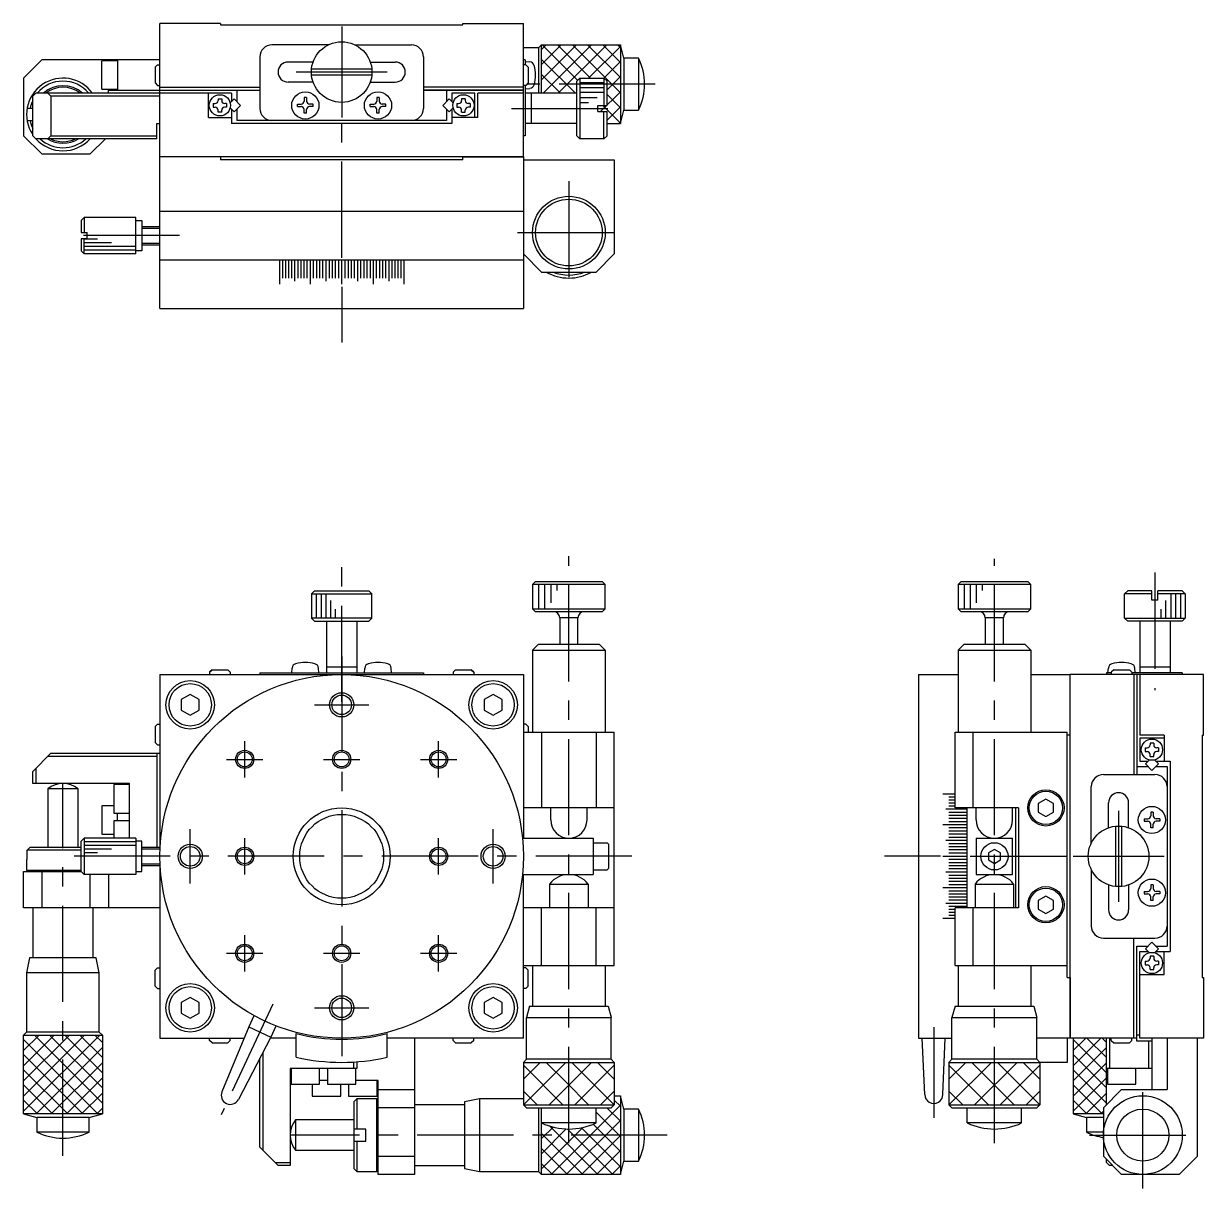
# Model space of a CAD drawing. Extents: x -1 to 293, y -8 to 303.
# Drawn here: x 98.2 to 292.9, y 111.2 to 303.4 of the extents above; entities that cross this region are included whole.
import ezdxf

# ---------------------------------------------------------------- set-up
doc = ezdxf.new("R2010")
doc.units = 0
doc.header["$LTSCALE"] = 0.5
doc.linetypes.add('CENTER', pattern=[50.8, 31.75, -6.35, 6.35, -6.35])
for name, color, linetype in [('MSM_CENTER', 1, 'CENTER'), ('MSM_CONTINUOUS', 7, 'CONTINUOUS'), ('MSM_NARROW', 5, 'CONTINUOUS')]:
    doc.layers.add(name, color=color, linetype=linetype)

msp = doc.modelspace()

# ---------------------------------------------------------------- linework, layer by layer
at = {"layer": 'MSM_CENTER'}
for p, q in [((150.69, 302.92), (150.69, 287.92)), ((158.19, 295.42), (143.19, 295.42)), ((202.44, 293.42), (181.39, 293.42)), ((178.73, 289.42), (196.27, 289.42)), ((150.69, 264.76), (150.69, 287.65)), ((188.19, 277.42), (188.19, 260.42)), ((179.69, 268.92), (196.69, 268.92)), ((123.94, 268.42), (106.29, 268.42)), ((150.69, 260), (150.69, 250.77)), ((150.69, 191.48), (150.69, 214.33)), ((188.19, 118.67), (188.19, 215.55)), ((258.43, 118.67), (258.43, 215.11)), ((284.93, 212.81), (284.93, 193.39)), ((150.69, 198.99), (150.69, 132.99)), ((146.19, 190.99), (155.19, 190.99)), ((134.69, 178.99), (134.69, 184.99)), ((166.69, 178.99), (166.69, 184.99)), ((131.69, 181.99), (137.69, 181.99)), ((147.69, 181.99), (153.69, 181.99)), ((163.69, 181.99), (169.69, 181.99)), ((104.69, 116.56), (104.69, 177.99)), ((278.93, 173.49), (278.93, 158.49)), ((125.69, 161.49), (125.69, 170.49)), ((175.69, 161.49), (175.69, 170.49)), ((134.69, 162.99), (134.69, 168.99)), ((166.69, 162.99), (166.69, 168.99)), ((198.6, 165.99), (106.29, 165.99)), ((249.51, 165.99), (240.28, 165.99)), ((254.43, 165.99), (277.16, 165.99)), ((271.43, 165.99), (286.43, 165.99)), ((134.69, 146.99), (134.69, 152.99)), ((166.69, 146.99), (166.69, 152.99)), ((131.69, 149.99), (137.69, 149.99)), ((147.69, 149.99), (153.69, 149.99)), ((163.69, 149.99), (169.69, 149.99)), ((139.32, 141.62), (130.79, 123.31)), ((146.19, 140.99), (155.19, 140.99)), ((248.43, 137.78), (248.43, 122.82)), ((282.93, 111.19), (282.93, 128.79)), ((204.44, 119.99), (142.19, 119.99)), ((274.13, 119.99), (291.73, 119.99))]:
    msp.add_line(p, q, dxfattribs=at)
at = {"layer": 'MSM_CONTINUOUS'}
for p, q in [((120.69, 256.42), (120.69, 303.42)), ((130.69, 303.42), (120.69, 303.42)), ((130.69, 303.42), (130.69, 303.22)), ((130.69, 303.22), (170.69, 303.22)), ((170.69, 303.42), (180.69, 303.42)), ((170.69, 303.22), (170.69, 303.42)), ((180.69, 281.42), (180.69, 303.42)), ((148.51, 299.92), (139.19, 299.92)), ((152.87, 299.92), (162.19, 299.92)), ((183.69, 299.92), (183.19, 299.42)), ((183.69, 291.92), (183.69, 299.92)), ((183.69, 299.92), (196.69, 299.92)), ((197.28, 297.72), (196.69, 299.92)), ((196.69, 299.92), (196.69, 286.92)), ((183.19, 299.42), (180.69, 299.42)), ((183.19, 299.42), (183.19, 291.92)), ((98.19, 294.42), (101.19, 297.42)), ((120.69, 297.42), (101.19, 297.42)), ((113.69, 297.27), (111.09, 297.27)), ((111.09, 292.57), (111.09, 297.27)), ((113.69, 297.42), (113.69, 292.42)), ((120.29, 296.62), (119.89, 296.22)), ((119.89, 296.22), (119.89, 293.62)), ((120.29, 296.62), (120.69, 296.62)), ((137.19, 297.92), (137.19, 289.42)), ((145.97, 297.07), (141.84, 297.07)), ((155.41, 297.07), (159.54, 297.07)), ((164.19, 297.92), (164.19, 289.42)), ((180.99, 297.42), (180.69, 297.42)), ((181.09, 296.62), (180.69, 296.62)), ((180.99, 297.42), (180.99, 296.62)), ((180.99, 297.17), (181.77, 297.1)), ((181.09, 296.62), (181.49, 296.22)), ((181.49, 296.22), (181.49, 293.62)), ((197.28, 297.72), (197.28, 289.12)), ((199.69, 297.72), (197.28, 297.72)), ((199.69, 297.72), (199.69, 289.12)), ((98.19, 294.42), (98.19, 284.92)), ((155.66, 295.92), (145.71, 295.92)), ((155.66, 294.92), (145.71, 294.92)), ((189.49, 293.92), (189.99, 294.42)), ((189.99, 294.42), (193.99, 294.42)), ((189.99, 294.42), (189.99, 284.42)), ((194.49, 293.92), (193.99, 294.42)), ((193.99, 294.42), (193.99, 289.92)), ((111.09, 292.57), (113.69, 292.57)), ((112.19, 291.92), (112.19, 292.42)), ((112.19, 292.42), (137.19, 292.42)), ((119.89, 293.62), (120.29, 293.22)), ((120.29, 293.22), (120.69, 293.22)), ((120.69, 292.92), (137.19, 292.92)), ((133.39, 292.42), (133.39, 290.53)), ((145.97, 293.77), (141.84, 293.77)), ((155.41, 293.77), (159.54, 293.77)), ((180.69, 292.92), (164.19, 292.92)), ((180.69, 292.92), (164.19, 292.92)), ((180.69, 292.42), (164.19, 292.42)), ((164.19, 292.42), (180.69, 292.42)), ((167.99, 292.42), (167.99, 290.53)), ((181.09, 293.22), (180.69, 293.22)), ((180.99, 293.22), (180.99, 284.92)), ((180.99, 292.67), (181.77, 292.73)), ((181.49, 293.62), (181.09, 293.22)), ((189.49, 284.92), (189.49, 293.92)), ((194.49, 289.92), (194.49, 293.92)), ((99.69, 291.42), (100.19, 291.92)), ((99.69, 284.92), (99.69, 291.42)), ((128.69, 291.92), (100.19, 291.92)), ((102.69, 291.42), (102.19, 291.92)), ((102.69, 291.42), (102.69, 284.92)), ((120.69, 291.42), (102.69, 291.42)), ((128.69, 287.92), (128.69, 291.92)), ((132.49, 291.92), (128.69, 291.92)), ((129.49, 290.22), (129.79, 290.22)), ((129.49, 290.22), (129.49, 289.62)), ((130.29, 291.02), (130.89, 291.02)), ((130.29, 291.02), (130.29, 290.72)), ((130.89, 291.02), (130.89, 290.72)), ((131.69, 290.22), (131.39, 290.22)), ((131.69, 290.22), (131.69, 289.62)), ((132.29, 290.33), (132.94, 290.98)), ((132.49, 291.92), (132.49, 290.53)), ((134, 289.92), (132.94, 290.98)), ((144.49, 291.22), (144.49, 290.62)), ((144.89, 291.22), (144.49, 291.22)), ((144.89, 291.22), (144.89, 290.62)), ((156.49, 291.22), (156.49, 290.62)), ((156.89, 291.22), (156.49, 291.22)), ((156.89, 291.22), (156.89, 290.62)), ((167.38, 289.92), (168.44, 290.98)), ((169.09, 290.33), (168.44, 290.98)), ((172.69, 291.92), (168.89, 291.92)), ((168.89, 291.92), (168.89, 290.53)), ((169.69, 290.22), (169.69, 289.62)), ((169.69, 290.22), (169.99, 290.22)), ((170.49, 291.02), (170.49, 290.72)), ((171.09, 291.02), (170.49, 291.02)), ((171.09, 291.02), (171.09, 290.72)), ((171.89, 290.22), (171.59, 290.22)), ((171.89, 290.22), (171.89, 289.62)), ((172.69, 287.92), (172.69, 291.92)), ((180.69, 291.92), (173.19, 291.92)), ((173.19, 287.92), (173.19, 291.92)), ((189.49, 291.92), (180.99, 291.92)), ((181.99, 291.92), (181.99, 286.92)), ((99.69, 289.42), (98.77, 289.42)), ((129.49, 289.62), (129.79, 289.62)), ((130.29, 288.82), (130.29, 289.12)), ((130.89, 288.82), (130.29, 288.82)), ((130.89, 288.82), (130.89, 289.12)), ((131.69, 289.62), (131.39, 289.62)), ((132.94, 288.86), (132.29, 289.5)), ((132.49, 289.31), (132.49, 286.92)), ((132.94, 288.86), (134, 289.92)), ((133.39, 289.31), (133.39, 287.42)), ((143.39, 290.12), (143.99, 290.12)), ((143.39, 289.72), (143.39, 290.12)), ((143.39, 289.72), (143.99, 289.72)), ((144.49, 288.62), (144.49, 289.22)), ((144.89, 288.62), (144.49, 288.62)), ((144.89, 288.62), (144.89, 289.22)), ((145.99, 290.12), (145.39, 290.12)), ((145.99, 289.72), (145.39, 289.72)), ((145.99, 289.72), (145.99, 290.12)), ((155.39, 290.12), (155.99, 290.12)), ((155.39, 289.72), (155.39, 290.12)), ((155.39, 289.72), (155.99, 289.72)), ((156.49, 288.62), (156.49, 289.22)), ((156.89, 288.62), (156.49, 288.62)), ((156.89, 288.62), (156.89, 289.22)), ((157.99, 290.12), (157.39, 290.12)), ((157.99, 289.72), (157.39, 289.72)), ((157.99, 289.72), (157.99, 290.12)), ((168.44, 288.86), (167.38, 289.92)), ((167.99, 289.31), (167.99, 287.42)), ((168.44, 288.86), (169.09, 289.5)), ((168.89, 289.31), (168.89, 286.92)), ((169.69, 289.62), (169.99, 289.62)), ((170.49, 288.82), (170.49, 289.12)), ((170.49, 288.82), (171.09, 288.82)), ((171.09, 288.82), (171.09, 289.12)), ((171.89, 289.62), (171.59, 289.62)), ((192.99, 289.92), (194.49, 289.92)), ((192.99, 288.92), (192.99, 289.92)), ((192.99, 288.92), (194.49, 288.92)), ((193.99, 284.42), (193.99, 288.92)), ((194.49, 284.92), (194.49, 288.92)), ((196.69, 286.92), (197.28, 289.12)), ((197.28, 289.12), (199.69, 289.12)), ((98.77, 287.42), (99.69, 287.42)), ((120.19, 284.42), (120.19, 286.92)), ((120.19, 286.92), (120.69, 286.92)), ((128.69, 287.92), (132.49, 287.92)), ((168.89, 286.92), (132.49, 286.92)), ((167.99, 287.42), (133.39, 287.42)), ((173.19, 287.92), (168.89, 287.92)), ((189.49, 286.92), (180.99, 286.92)), ((194.49, 286.92), (196.69, 286.92)), ((98.19, 284.92), (101.19, 281.92)), ((100.19, 284.42), (99.69, 284.92)), ((120.19, 284.42), (100.19, 284.42)), ((102.19, 284.42), (102.69, 284.92)), ((102.69, 284.92), (120.19, 284.92)), ((109.19, 281.92), (111.69, 284.42)), ((180.99, 284.92), (180.69, 284.92)), ((189.99, 284.42), (189.49, 284.92)), ((193.99, 284.42), (189.99, 284.42)), ((194.49, 284.92), (193.99, 284.42)), ((101.19, 281.92), (109.19, 281.92)), ((180.69, 281.42), (120.69, 281.42)), ((130.69, 281.42), (120.69, 281.42)), ((130.69, 281.42), (130.69, 280.92)), ((170.69, 280.92), (130.69, 280.92)), ((170.69, 281.42), (180.69, 281.42)), ((170.69, 280.92), (170.69, 281.42)), ((180.69, 281.42), (180.69, 256.42)), ((180.69, 280.92), (195.69, 280.92)), ((195.69, 280.92), (195.69, 265.42)), ((107.69, 270.92), (108.19, 271.42)), ((107.69, 270.92), (107.69, 268.92)), ((108.19, 271.42), (108.19, 268.92)), ((116.69, 271.42), (108.19, 271.42)), ((116.69, 265.42), (116.69, 271.42)), ((116.69, 270.92), (117.69, 270.92)), ((117.69, 270.92), (117.69, 265.92)), ((180.69, 272.42), (120.69, 272.42)), ((107.69, 268.92), (108.69, 268.92)), ((108.69, 267.92), (108.69, 268.92)), ((117.69, 269.92), (120.69, 269.92)), ((108.69, 267.92), (107.69, 267.92)), ((107.69, 267.92), (107.69, 265.92)), ((108.19, 265.42), (108.19, 267.92)), ((117.69, 266.92), (120.69, 266.92)), ((107.69, 265.92), (108.19, 265.42)), ((116.69, 265.42), (108.19, 265.42)), ((117.69, 265.92), (116.69, 265.92)), ((183.69, 262.42), (180.69, 265.42)), ((192.69, 262.42), (195.69, 265.42)), ((120.69, 264.42), (180.69, 264.42)), ((140.43, 264.42), (140.43, 260.42)), ((140.92, 264.42), (140.92, 261.42)), ((141.42, 264.42), (141.42, 261.42)), ((141.92, 264.42), (141.92, 261.42)), ((142.42, 264.42), (142.42, 261.42)), ((142.92, 264.42), (142.92, 260.92)), ((143.43, 264.42), (143.43, 261.42)), ((143.94, 264.42), (143.94, 261.42)), ((144.45, 264.42), (144.45, 261.42)), ((144.96, 264.42), (144.96, 261.42)), ((145.48, 264.42), (145.48, 260.42)), ((146, 264.42), (146, 261.42)), ((146.51, 264.42), (146.51, 261.42)), ((147.03, 264.42), (147.03, 261.42)), ((147.55, 264.42), (147.55, 261.42)), ((148.07, 264.42), (148.07, 260.92)), ((148.6, 264.42), (148.6, 261.42)), ((149.12, 264.42), (149.12, 261.42)), ((149.64, 264.42), (149.64, 261.42)), ((150.17, 264.42), (150.17, 261.42)), ((150.69, 260.42), (150.69, 264.42)), ((151.21, 264.42), (151.21, 261.42)), ((151.74, 264.42), (151.74, 261.42)), ((152.26, 264.42), (152.26, 261.42)), ((152.78, 264.42), (152.78, 261.42)), ((153.3, 264.42), (153.3, 260.92)), ((153.82, 264.42), (153.82, 261.42)), ((154.35, 264.42), (154.35, 261.42)), ((154.86, 264.42), (154.86, 261.42)), ((155.38, 264.42), (155.38, 261.42)), ((155.9, 264.42), (155.9, 260.42)), ((156.41, 264.42), (156.41, 261.42)), ((156.93, 264.42), (156.93, 261.42)), ((157.44, 264.42), (157.44, 261.42)), ((157.95, 264.42), (157.95, 261.42)), ((158.45, 264.42), (158.45, 260.92)), ((158.96, 264.42), (158.96, 261.42)), ((159.46, 264.42), (159.46, 261.42)), ((159.96, 264.42), (159.96, 261.42)), ((160.46, 264.42), (160.46, 261.42)), ((160.95, 264.42), (160.95, 260.42)), ((183.69, 262.42), (192.69, 262.42)), ((120.69, 256.42), (180.69, 256.42)), ((182.69, 211.34), (182.19, 210.84)), ((194.19, 210.84), (182.19, 210.84)), ((182.19, 210.84), (182.19, 206.84)), ((182.69, 211.34), (193.69, 211.34)), ((194.19, 210.84), (193.69, 211.34)), ((194.19, 206.84), (194.19, 210.84)), ((252.93, 211.34), (252.43, 210.84)), ((264.43, 210.84), (252.43, 210.84)), ((252.43, 210.84), (252.43, 206.84)), ((252.93, 211.34), (263.93, 211.34)), ((264.43, 210.84), (263.93, 211.34)), ((264.43, 206.84), (264.43, 210.84)), ((146.19, 209.79), (145.69, 209.29)), ((145.69, 209.29), (155.69, 209.29)), ((145.69, 209.29), (145.69, 205.29)), ((146.19, 209.79), (155.19, 209.79)), ((155.19, 209.79), (155.69, 209.29)), ((155.69, 205.29), (155.69, 209.29)), ((280.43, 209.79), (279.93, 209.29)), ((284.43, 209.29), (279.93, 209.29)), ((279.93, 205.29), (279.93, 209.29)), ((284.43, 209.79), (280.43, 209.79)), ((284.43, 208.29), (284.43, 209.79)), ((289.43, 209.79), (285.43, 209.79)), ((285.43, 208.29), (285.43, 209.79)), ((289.93, 209.29), (285.43, 209.29)), ((289.43, 209.79), (289.93, 209.29)), ((289.93, 209.29), (289.93, 205.29)), ((182.19, 206.84), (194.19, 206.84)), ((182.19, 206.84), (182.69, 206.34)), ((193.69, 206.34), (194.19, 206.84)), ((252.43, 206.84), (264.43, 206.84)), ((252.43, 206.84), (252.93, 206.34)), ((263.93, 206.34), (264.43, 206.84)), ((285.43, 208.29), (284.43, 208.29)), ((155.69, 205.29), (145.69, 205.29)), ((145.69, 205.29), (146.19, 204.79)), ((146.19, 204.79), (155.19, 204.79)), ((148.19, 204.79), (148.19, 196.29)), ((153.19, 204.79), (153.19, 196.29)), ((155.19, 204.79), (155.69, 205.29)), ((193.69, 206.34), (182.69, 206.34)), ((189.69, 205.34), (186.69, 205.34)), ((186.69, 205.34), (186.69, 200.99)), ((189.69, 200.99), (189.69, 205.34)), ((263.93, 206.34), (252.93, 206.34)), ((259.93, 205.34), (256.93, 205.34)), ((256.93, 205.34), (256.93, 200.99)), ((259.93, 200.99), (259.93, 205.34)), ((279.93, 205.29), (289.93, 205.29)), ((280.43, 204.79), (279.93, 205.29)), ((289.43, 204.79), (280.43, 204.79)), ((282.43, 204.79), (282.43, 196.29)), ((287.43, 204.79), (287.43, 196.29)), ((289.93, 205.29), (289.43, 204.79)), ((182.19, 199.99), (183.19, 200.99)), ((183.19, 200.99), (193.19, 200.99)), ((193.19, 200.99), (194.19, 199.99)), ((252.43, 199.99), (253.43, 200.99)), ((253.43, 200.99), (263.43, 200.99)), ((263.43, 200.99), (264.43, 199.99)), ((182.19, 199.99), (194.19, 199.99)), ((182.19, 199.99), (182.19, 186.49)), ((194.19, 199.99), (194.19, 186.49)), ((252.43, 199.99), (264.43, 199.99)), ((252.43, 199.99), (252.43, 186.49)), ((264.43, 199.99), (264.43, 186.49)), ((128.89, 196.39), (129.29, 196.79)), ((129.29, 196.79), (128.89, 196.39)), ((129.29, 196.79), (131.89, 196.79)), ((131.89, 196.79), (132.29, 196.39)), ((132.29, 196.39), (131.89, 196.79)), ((142.44, 196.29), (142.51, 197.07)), ((146.94, 196.29), (146.87, 197.07)), ((148.19, 197.29), (153.19, 197.29)), ((154.44, 196.29), (154.51, 197.07)), ((158.94, 196.29), (158.87, 197.07)), ((169.09, 196.39), (169.49, 196.79)), ((169.49, 196.79), (169.09, 196.39)), ((169.49, 196.79), (172.09, 196.79)), ((172.09, 196.79), (172.49, 196.39)), ((172.49, 196.39), (172.09, 196.79)), ((277.18, 196.29), (277.25, 197.07)), ((278.13, 196.79), (277.73, 196.39)), ((278.13, 196.79), (280.73, 196.79)), ((280.73, 196.79), (281.13, 196.39)), ((281.68, 196.29), (281.61, 197.07)), ((282.43, 197.29), (287.43, 197.29)), ((120.69, 195.99), (120.69, 167.49)), ((120.69, 195.99), (180.69, 195.99)), ((128.89, 196.39), (128.89, 195.99)), ((128.89, 196.39), (128.89, 195.99)), ((132.29, 196.39), (132.29, 195.99)), ((132.29, 196.39), (132.29, 195.99)), ((137.19, 196.29), (164.19, 196.29)), ((137.19, 196.29), (137.19, 195.99)), ((164.19, 196.29), (164.19, 195.99)), ((169.09, 196.39), (169.09, 195.99)), ((169.09, 196.39), (169.09, 195.99)), ((172.49, 196.39), (172.49, 195.99)), ((172.49, 196.39), (172.49, 195.99)), ((180.69, 195.99), (180.69, 168.99)), ((245.93, 195.99), (252.43, 195.99)), ((245.93, 195.99), (245.93, 135.99)), ((264.43, 195.99), (270.93, 195.99)), ((270.93, 135.99), (270.93, 195.99)), ((270.93, 185.99), (270.93, 195.99)), ((292.93, 195.99), (270.93, 195.99)), ((277.73, 196.29), (276.93, 196.29)), ((276.93, 196.29), (276.93, 195.99)), ((277.73, 196.39), (277.73, 195.99)), ((281.13, 196.39), (281.13, 195.99)), ((289.43, 196.29), (281.13, 196.29)), ((281.43, 195.99), (281.43, 179.49)), ((281.93, 195.99), (281.93, 179.49)), ((282.43, 195.99), (282.43, 185.99)), ((289.43, 196.29), (289.43, 195.99)), ((292.93, 185.99), (292.93, 195.99)), ((125.69, 192.72), (124.19, 191.86)), ((124.19, 191.86), (124.19, 190.12)), ((127.19, 191.86), (125.69, 192.72)), ((127.19, 190.12), (127.19, 191.86)), ((175.69, 192.72), (174.19, 191.86)), ((174.19, 191.86), (174.19, 190.12)), ((177.19, 191.86), (175.69, 192.72)), ((177.19, 190.12), (177.19, 191.86)), ((124.19, 190.12), (125.69, 189.26)), ((125.69, 189.26), (127.19, 190.12)), ((174.19, 190.12), (175.69, 189.26)), ((175.69, 189.26), (177.19, 190.12)), ((119.89, 187.39), (120.29, 187.79)), ((119.89, 187.39), (119.89, 184.79)), ((120.29, 187.79), (120.69, 187.79)), ((181.09, 187.79), (180.69, 187.79)), ((181.49, 187.39), (181.09, 187.79)), ((181.49, 187.39), (181.49, 186.49)), ((180.69, 186.49), (195.69, 186.49)), ((183.69, 186.49), (183.69, 173.99)), ((192.69, 186.49), (192.69, 173.99)), ((195.69, 147.99), (195.69, 186.49)), ((251.93, 173.99), (251.93, 186.49)), ((251.93, 186.49), (270.43, 186.49)), ((254.93, 173.99), (254.93, 186.49)), ((270.43, 145.99), (270.43, 186.49)), ((270.93, 185.99), (270.43, 185.99)), ((286.43, 185.99), (282.43, 185.99)), ((282.43, 185.49), (282.43, 181.69)), ((286.43, 185.49), (282.43, 185.49)), ((286.43, 185.99), (286.43, 181.69)), ((292.73, 185.99), (292.93, 185.99)), ((292.73, 185.99), (292.73, 145.99)), ((120.29, 184.39), (119.89, 184.79)), ((120.29, 184.39), (120.69, 184.39)), ((283.33, 183.89), (283.33, 183.29)), ((283.33, 183.89), (283.63, 183.89)), ((283.33, 183.29), (283.63, 183.29)), ((284.73, 184.69), (284.13, 184.69)), ((284.13, 184.69), (284.13, 184.39)), ((284.73, 184.69), (284.73, 184.39)), ((285.53, 183.89), (285.23, 183.89)), ((285.53, 183.29), (285.23, 183.29)), ((285.53, 183.89), (285.53, 183.29)), ((99.69, 179.99), (102.69, 182.99)), ((120.19, 182.49), (102.19, 182.49)), ((102.69, 182.99), (120.69, 182.99)), ((120.19, 182.99), (120.19, 167.49)), ((282.43, 181.69), (283.82, 181.69)), ((284.02, 181.89), (283.37, 181.24)), ((284.43, 180.18), (283.37, 181.24)), ((284.13, 182.49), (284.13, 182.79)), ((284.13, 182.49), (284.73, 182.49)), ((285.49, 181.24), (284.43, 180.18)), ((284.73, 182.49), (284.73, 182.79)), ((285.49, 181.24), (284.84, 181.89)), ((285.04, 181.69), (287.43, 181.69)), ((287.43, 181.69), (287.43, 150.29)), ((99.69, 177.99), (99.69, 179.99)), ((100.19, 180.49), (100.19, 177.99)), ((276.43, 179.49), (284.93, 179.49)), ((281.93, 180.79), (283.82, 180.79)), ((285.04, 180.79), (286.93, 180.79)), ((286.93, 180.79), (286.93, 151.19)), ((115.69, 177.99), (99.69, 177.99)), ((115.69, 177.84), (113.09, 177.84)), ((113.09, 177.84), (113.09, 173.14)), ((115.69, 168.99), (115.69, 177.99)), ((274.43, 168.17), (274.43, 177.49)), ((102.19, 177.11), (102.19, 167.49)), ((107.19, 177.11), (102.19, 177.11)), ((107.19, 167.49), (107.19, 177.11)), ((251.93, 176.25), (249.93, 176.25)), ((251.93, 175.76), (250.93, 175.76)), ((266.93, 175.43), (265.68, 174.71)), ((268.18, 174.71), (266.93, 175.43)), ((113.09, 174.34), (111.09, 174.34)), ((111.09, 174.34), (111.09, 169.64)), ((195.69, 173.99), (180.69, 173.99)), ((185.19, 171.99), (185.19, 173.99)), ((191.19, 171.99), (191.19, 173.99)), ((253.93, 173.75), (250.43, 173.75)), ((251.93, 175.26), (250.93, 175.26)), ((251.93, 174.76), (250.93, 174.76)), ((251.93, 174.26), (250.93, 174.26)), ((262.43, 173.99), (251.93, 173.99)), ((253.93, 157.49), (253.93, 173.99)), ((255.43, 171.99), (255.43, 173.99)), ((261.43, 171.99), (261.43, 173.99)), ((261.93, 173.99), (261.93, 157.49)), ((262.43, 173.99), (262.43, 157.49)), ((265.68, 174.71), (265.68, 173.27)), ((268.18, 173.27), (268.18, 174.71)), ((277.28, 170.71), (277.28, 174.84)), ((280.58, 170.71), (280.58, 174.84)), ((113.09, 173.14), (115.69, 173.14)), ((115.69, 171.84), (113.09, 171.84)), ((113.09, 171.84), (113.09, 168.99)), ((113.69, 171.84), (113.69, 173.14)), ((253.93, 173.25), (250.93, 173.25)), ((253.93, 172.74), (250.93, 172.74)), ((253.93, 172.23), (250.93, 172.23)), ((253.93, 171.71), (250.93, 171.71)), ((265.68, 173.27), (266.93, 172.55)), ((266.93, 172.55), (268.18, 173.27)), ((283.13, 172.19), (283.73, 172.19)), ((283.13, 172.19), (283.13, 171.79)), ((283.13, 171.79), (283.73, 171.79)), ((284.23, 173.29), (284.23, 172.69)), ((284.63, 173.29), (284.23, 173.29)), ((284.63, 173.29), (284.63, 172.69)), ((285.73, 172.19), (285.13, 172.19)), ((285.73, 171.79), (285.13, 171.79)), ((285.73, 172.19), (285.73, 171.79)), ((111.09, 169.64), (113.09, 169.64)), ((253.93, 171.2), (249.93, 171.2)), ((253.93, 170.68), (250.93, 170.68)), ((253.93, 170.16), (250.93, 170.16)), ((253.93, 169.65), (250.93, 169.65)), ((278.43, 170.96), (278.43, 161.01)), ((279.43, 170.96), (279.43, 161.01)), ((284.23, 170.69), (284.23, 171.29)), ((284.63, 170.69), (284.23, 170.69)), ((284.63, 170.69), (284.63, 171.29)), ((98.77, 166.99), (99.28, 167.49)), ((99.28, 167.49), (107.69, 167.49)), ((107.69, 168.49), (108.19, 168.99)), ((107.69, 163.49), (107.69, 168.49)), ((108.19, 168.99), (108.19, 162.99)), ((116.69, 168.99), (108.19, 168.99)), ((116.69, 168.99), (116.69, 162.99)), ((117.69, 168.49), (116.69, 168.49)), ((117.69, 163.49), (117.69, 168.49)), ((117.69, 167.49), (120.73, 167.49)), ((180.54, 168.99), (192.19, 168.99)), ((192.19, 168.99), (192.19, 162.99)), ((192.19, 168.24), (194.49, 168.24)), ((194.79, 167.94), (194.49, 168.24)), ((194.79, 164.04), (194.79, 167.94)), ((253.93, 168.6), (250.43, 168.6)), ((253.93, 169.12), (250.93, 169.12)), ((253.93, 168.08), (250.93, 168.08)), ((253.93, 167.56), (250.93, 167.56)), ((255.43, 168.99), (261.43, 168.99)), ((255.43, 168.99), (255.43, 162.99)), ((261.43, 162.99), (261.43, 168.99)), ((98.77, 165.49), (98.77, 166.99)), ((107.69, 166.99), (98.77, 166.99)), ((249.93, 165.99), (253.93, 165.99)), ((253.93, 167.04), (250.93, 167.04)), ((253.93, 166.51), (250.93, 166.51)), ((258.43, 167.14), (257.43, 166.57)), ((257.43, 166.57), (257.43, 165.41)), ((259.43, 166.57), (258.43, 167.14)), ((259.43, 165.41), (259.43, 166.57)), ((98.69, 165.49), (98.77, 165.49)), ((98.69, 165.49), (98.69, 163.69)), ((98.69, 163.69), (107.69, 163.69)), ((98.69, 163.69), (98.89, 163.49)), ((117.69, 164.49), (120.73, 164.49)), ((120.69, 164.49), (120.69, 135.99)), ((192.19, 163.74), (194.49, 163.74)), ((194.49, 163.74), (194.79, 164.04)), ((253.93, 165.47), (250.93, 165.47)), ((253.93, 164.94), (250.93, 164.94)), ((253.93, 164.42), (250.93, 164.42)), ((253.93, 163.9), (250.93, 163.9)), ((257.43, 165.41), (258.43, 164.83)), ((258.43, 164.83), (259.43, 165.41)), ((274.43, 163.81), (274.43, 154.49)), ((98.19, 157.49), (98.19, 163.49)), ((98.19, 163.49), (107.69, 163.49)), ((101.19, 163.49), (101.19, 157.49)), ((107.69, 163.49), (108.19, 162.99)), ((116.69, 162.99), (108.19, 162.99)), ((109.19, 157.49), (109.19, 162.99)), ((112.19, 162.99), (112.19, 157.49)), ((116.69, 163.49), (117.69, 163.49)), ((180.54, 162.99), (192.19, 162.99)), ((180.69, 135.99), (180.69, 162.99)), ((253.93, 163.37), (250.43, 163.37)), ((253.93, 162.85), (250.93, 162.85)), ((253.93, 162.33), (250.93, 162.33)), ((253.93, 161.81), (250.93, 161.81)), ((255.43, 162.99), (261.43, 162.99)), ((185.01, 161.42), (191.36, 161.42)), ((185.01, 161.42), (185.01, 157.49)), ((191.36, 161.42), (191.36, 157.49)), ((253.93, 160.78), (249.93, 160.78)), ((253.93, 161.3), (250.93, 161.3)), ((253.93, 160.26), (250.93, 160.26)), ((253.93, 159.75), (250.93, 159.75)), ((255.25, 161.42), (261.6, 161.42)), ((255.25, 161.42), (255.25, 157.49)), ((261.6, 161.42), (261.6, 157.49)), ((277.28, 161.27), (277.28, 157.14)), ((280.58, 161.27), (280.58, 157.14)), ((283.13, 160.19), (283.13, 159.79)), ((283.13, 160.19), (283.73, 160.19)), ((283.13, 159.79), (283.73, 159.79)), ((284.23, 161.29), (284.23, 160.69)), ((284.63, 161.29), (284.23, 161.29)), ((284.63, 161.29), (284.63, 160.69)), ((285.73, 160.19), (285.13, 160.19)), ((285.73, 159.79), (285.13, 159.79)), ((285.73, 160.19), (285.73, 159.79)), ((253.93, 158.22), (250.43, 158.22)), ((253.93, 159.24), (250.93, 159.24)), ((253.93, 158.73), (250.93, 158.73)), ((266.93, 159.43), (265.68, 158.71)), ((265.68, 158.71), (265.68, 157.27)), ((268.18, 158.71), (266.93, 159.43)), ((268.18, 157.27), (268.18, 158.71)), ((284.23, 158.69), (284.23, 159.29)), ((284.63, 158.69), (284.23, 158.69)), ((284.63, 158.69), (284.63, 159.29)), ((120.69, 157.49), (98.19, 157.49)), ((99.69, 157.49), (99.69, 149.24)), ((109.69, 149.24), (109.69, 157.49)), ((195.69, 157.49), (180.69, 157.49)), ((183.69, 147.99), (183.69, 157.49)), ((192.69, 147.99), (192.69, 157.49)), ((253.93, 157.72), (250.93, 157.72)), ((251.93, 157.22), (250.93, 157.22)), ((251.93, 156.72), (250.93, 156.72)), ((251.93, 156.22), (250.93, 156.22)), ((262.43, 157.49), (251.93, 157.49)), ((251.93, 147.99), (251.93, 157.49)), ((254.93, 147.99), (254.93, 157.49)), ((265.68, 157.27), (266.93, 156.55)), ((266.93, 156.55), (268.18, 157.27)), ((251.93, 155.73), (249.93, 155.73)), ((276.43, 152.49), (284.93, 152.49)), ((281.43, 135.99), (281.43, 152.49)), ((281.93, 151.19), (283.82, 151.19)), ((281.93, 135.49), (281.93, 151.19)), ((282.43, 135.99), (282.43, 150.29)), ((282.43, 150.29), (283.82, 150.29)), ((284.43, 151.8), (283.37, 150.74)), ((284.02, 150.09), (283.37, 150.74)), ((285.49, 150.74), (284.43, 151.8)), ((285.49, 150.74), (284.84, 150.09)), ((285.04, 151.19), (286.93, 151.19)), ((285.04, 150.29), (287.43, 150.29)), ((286.43, 146.49), (286.43, 150.29)), ((99.19, 149.24), (98.69, 146.74)), ((110.19, 149.24), (99.19, 149.24)), ((110.69, 146.74), (110.19, 149.24)), ((283.33, 148.69), (283.33, 148.09)), ((283.33, 148.69), (283.63, 148.69)), ((283.33, 148.09), (283.63, 148.09)), ((284.73, 149.49), (284.13, 149.49)), ((284.13, 149.49), (284.13, 149.19)), ((284.73, 149.49), (284.73, 149.19)), ((285.53, 148.69), (285.23, 148.69)), ((285.53, 148.09), (285.23, 148.09)), ((285.53, 148.69), (285.53, 148.09)), ((98.69, 146.74), (98.69, 136.99)), ((110.69, 146.74), (98.69, 146.74)), ((110.69, 136.99), (110.69, 146.74)), ((119.89, 147.19), (120.29, 147.59)), ((119.89, 144.59), (119.89, 147.19)), ((120.29, 147.59), (120.69, 147.59)), ((180.69, 147.99), (195.69, 147.99)), ((181.09, 147.59), (180.69, 147.59)), ((181.49, 147.19), (181.09, 147.59)), ((181.49, 144.59), (181.49, 147.19)), ((182.19, 147.99), (182.19, 141.24)), ((194.19, 147.99), (194.19, 141.24)), ((251.93, 147.99), (270.43, 147.99)), ((252.43, 147.99), (252.43, 141.24)), ((264.43, 147.99), (264.43, 141.24)), ((282.43, 146.49), (286.43, 146.49)), ((284.13, 147.29), (284.13, 147.59)), ((284.13, 147.29), (284.73, 147.29)), ((284.73, 147.29), (284.73, 147.59)), ((120.29, 144.19), (119.89, 144.59)), ((120.29, 144.19), (120.69, 144.19)), ((181.09, 144.19), (180.69, 144.19)), ((181.09, 144.19), (181.49, 144.59)), ((270.43, 145.99), (270.93, 145.99)), ((270.93, 145.99), (270.93, 135.99)), ((292.73, 145.99), (292.93, 145.99)), ((292.93, 145.99), (292.93, 135.99)), ((125.69, 142.72), (124.19, 141.86)), ((127.19, 141.86), (125.69, 142.72)), ((175.69, 142.72), (174.19, 141.86)), ((177.19, 141.86), (175.69, 142.72)), ((124.19, 141.86), (124.19, 140.12)), ((127.19, 140.12), (127.19, 141.86)), ((174.19, 141.86), (174.19, 140.12)), ((177.19, 140.12), (177.19, 141.86)), ((181.69, 141.24), (181.19, 139.37)), ((181.69, 141.24), (194.69, 141.24)), ((194.69, 141.24), (195.19, 139.37)), ((251.93, 141.24), (251.43, 139.37)), ((251.93, 141.24), (264.93, 141.24)), ((264.93, 141.24), (265.43, 139.37)), ((124.19, 140.12), (125.69, 139.26)), ((125.69, 139.26), (127.19, 140.12)), ((136.2, 139.65), (135.35, 137.83)), ((174.19, 140.12), (175.69, 139.26)), ((175.69, 139.26), (177.19, 140.12)), ((181.19, 132.49), (181.19, 139.37)), ((181.19, 139.37), (195.19, 139.37)), ((195.05, 139.87), (195.19, 139.37)), ((195.19, 132.49), (195.19, 139.37)), ((251.43, 139.37), (265.43, 139.37)), ((251.43, 132.49), (251.43, 139.37)), ((265.43, 132.49), (265.43, 139.37)), ((98.69, 136.99), (98.19, 136.49)), ((98.19, 123.49), (98.19, 136.49)), ((98.19, 136.49), (111.19, 136.49)), ((110.69, 136.99), (98.69, 136.99)), ((111.19, 136.49), (110.69, 136.99)), ((111.19, 136.49), (111.19, 123.49)), ((135.35, 137.83), (130.92, 127.14)), ((135.35, 137.83), (138.98, 136.14)), ((139.82, 137.95), (138.98, 136.14)), ((143.19, 132.83), (143.19, 136.74)), ((158.19, 132.83), (158.19, 136.74)), ((282.43, 136.49), (281.93, 136.49)), ((120.69, 135.99), (134.59, 135.99)), ((128.89, 135.59), (128.89, 135.99)), ((129.29, 135.19), (128.89, 135.59)), ((129.29, 135.19), (131.89, 135.19)), ((132.29, 135.59), (131.89, 135.19)), ((132.29, 135.59), (132.29, 135.99)), ((138.98, 136.14), (133.64, 125.87)), ((143.19, 135.99), (138.9, 135.99)), ((180.69, 135.99), (158.19, 135.99)), ((162.69, 135.99), (162.69, 113.49)), ((169.09, 135.59), (169.09, 135.99)), ((169.49, 135.19), (169.09, 135.59)), ((169.49, 135.19), (172.09, 135.19)), ((172.49, 135.59), (172.09, 135.19)), ((172.49, 135.59), (172.49, 135.99)), ((245.93, 135.99), (251.43, 135.99)), ((246.93, 126.71), (246.52, 135.99)), ((249.93, 126.71), (250.31, 135.99)), ((281.93, 135.99), (265.43, 135.99)), ((270.43, 135.99), (270.43, 131.99)), ((271.43, 135.99), (271.43, 123.49)), ((276.93, 124.99), (276.93, 135.99)), ((277.43, 135.99), (277.43, 130.99)), ((277.73, 135.59), (277.73, 135.99)), ((277.73, 135.59), (278.13, 135.19)), ((278.13, 135.19), (280.73, 135.19)), ((280.73, 135.19), (281.13, 135.59)), ((281.13, 135.59), (281.13, 135.99)), ((284.43, 135.49), (281.93, 135.49)), ((292.93, 135.99), (282.43, 135.99)), ((283.93, 130.99), (283.93, 135.49)), ((284.43, 135.99), (284.43, 127.49)), ((286.93, 135.99), (286.93, 127.49)), ((291.93, 116.49), (291.93, 135.99)), ((137.19, 117.99), (137.19, 132.7)), ((137.69, 133.66), (137.69, 117.49)), ((180.69, 131.99), (181.19, 132.49)), ((195.19, 132.49), (181.19, 132.49)), ((195.19, 132.49), (195.69, 131.99)), ((250.93, 131.99), (251.43, 132.49)), ((265.43, 132.49), (251.43, 132.49)), ((265.43, 132.49), (265.93, 131.99)), ((142.19, 130.99), (142.19, 114.99)), ((153.19, 130.99), (142.19, 130.99)), ((142.34, 130.99), (142.34, 128.39)), ((147.04, 128.39), (147.04, 130.99)), ((148.34, 130.99), (148.34, 128.39)), ((152.69, 130.99), (152.69, 132.05)), ((153.04, 128.39), (153.04, 130.99)), ((153.19, 132.08), (153.19, 130.99)), ((180.69, 131.99), (195.69, 131.99)), ((180.69, 131.99), (180.69, 124.99)), ((195.69, 131.99), (195.69, 124.99)), ((250.93, 131.99), (265.93, 131.99)), ((250.93, 131.99), (250.93, 124.99)), ((270.43, 131.99), (265.93, 131.99)), ((265.93, 131.99), (265.93, 124.99)), ((284.43, 130.99), (276.93, 130.99)), ((277.08, 130.99), (277.08, 128.39)), ((281.78, 128.39), (281.78, 130.99)), ((148.34, 128.99), (147.04, 128.99)), ((156.69, 128.99), (153.04, 128.99)), ((156.54, 126.39), (156.54, 128.99)), ((156.69, 113.49), (156.69, 128.99)), ((130.92, 127.14), (130.92, 127.14)), ((142.34, 128.39), (147.04, 128.39)), ((145.84, 128.39), (145.84, 126.39)), ((148.34, 128.39), (153.04, 128.39)), ((150.54, 126.39), (150.54, 128.39)), ((151.84, 128.39), (151.84, 126.39)), ((156.69, 127.49), (162.69, 127.49)), ((276.43, 124.49), (279.43, 127.49)), ((277.08, 128.39), (281.78, 128.39)), ((279.43, 127.49), (286.93, 127.49)), ((145.84, 126.39), (150.54, 126.39)), ((151.84, 126.39), (156.54, 126.39)), ((153.19, 125.99), (152.69, 125.49)), ((152.69, 125.49), (152.69, 114.49)), ((153.19, 125.99), (153.19, 120.99)), ((156.49, 125.99), (153.19, 125.99)), ((156.49, 113.99), (156.49, 125.99)), ((156.69, 125.79), (156.49, 125.99)), ((170.94, 124.99), (162.69, 124.99)), ((173.44, 125.99), (170.94, 125.49)), ((170.94, 125.49), (170.94, 114.49)), ((180.69, 125.99), (173.44, 125.99)), ((173.44, 125.99), (173.44, 113.99)), ((180.69, 124.99), (195.69, 124.99)), ((181.19, 124.49), (180.69, 124.99)), ((195.19, 124.49), (195.69, 124.99)), ((195.69, 126.49), (196.69, 126.49)), ((195.69, 124.99), (195.69, 124.99)), ((195.69, 124.99), (195.69, 124.99)), ((197.28, 124.29), (196.69, 126.49)), ((196.69, 126.49), (196.69, 113.49)), ((250.93, 124.99), (265.93, 124.99)), ((251.43, 124.49), (250.93, 124.99)), ((265.43, 124.49), (265.93, 124.99)), ((265.93, 124.99), (265.93, 124.99)), ((98.19, 123.49), (100.39, 122.9)), ((111.19, 123.49), (98.19, 123.49)), ((100.39, 122.9), (100.39, 120.49)), ((108.99, 122.9), (100.39, 122.9)), ((108.99, 122.9), (111.19, 123.49)), ((108.99, 120.49), (108.99, 122.9)), ((162.69, 124.49), (156.69, 124.49)), ((181.19, 124.49), (195.19, 124.49)), ((183.19, 124.49), (183.19, 113.99)), ((183.69, 121.99), (183.69, 124.49)), ((192.69, 121.99), (192.69, 124.49)), ((199.69, 124.29), (197.28, 124.29)), ((197.28, 124.29), (197.28, 115.69)), ((199.69, 124.29), (199.69, 115.69)), ((251.43, 124.49), (265.43, 124.49)), ((253.93, 121.99), (253.93, 124.49)), ((262.93, 121.99), (262.93, 124.49)), ((276.43, 123.49), (271.43, 123.49)), ((271.43, 123.49), (273.63, 122.9)), ((276.43, 122.9), (273.63, 122.9)), ((273.63, 122.9), (273.63, 120.49)), ((276.43, 124.49), (276.43, 116.49)), ((152.69, 122.49), (143.07, 122.49)), ((143.07, 122.49), (143.07, 117.49)), ((154.69, 120.99), (152.69, 120.99)), ((154.69, 118.99), (154.69, 120.99)), ((192.69, 121.99), (183.69, 121.99)), ((183.69, 113.49), (183.69, 121.99)), ((262.93, 121.99), (253.93, 121.99)), ((108.99, 120.49), (100.39, 120.49)), ((152.69, 118.99), (154.69, 118.99)), ((153.19, 118.99), (153.19, 113.99)), ((276.45, 120.49), (273.63, 120.49)), ((140.19, 114.99), (137.19, 117.99)), ((143.07, 117.49), (152.69, 117.49)), ((139.69, 115.49), (142.19, 115.49)), ((142.19, 114.99), (140.19, 114.99)), ((156.69, 116.49), (162.69, 116.49)), ((162.69, 114.99), (170.94, 114.99)), ((196.69, 113.49), (197.28, 115.69)), ((197.28, 115.69), (199.69, 115.69)), ((276.43, 116.49), (279.43, 113.49)), ((276.93, 115.49), (276.93, 115.99)), ((276.93, 115.49), (277.43, 114.99)), ((277.93, 114.99), (277.43, 114.99)), ((288.93, 113.49), (291.93, 116.49)), ((152.69, 114.49), (153.19, 113.99)), ((153.19, 113.99), (156.49, 113.99)), ((156.49, 113.99), (156.69, 114.19)), ((162.69, 113.49), (156.69, 113.49)), ((170.94, 114.49), (173.44, 113.99)), ((173.44, 113.99), (183.19, 113.99)), ((183.19, 113.99), (183.69, 113.49)), ((196.69, 113.49), (183.69, 113.49)), ((288.93, 113.49), (279.43, 113.49))]:
    msp.add_line(p, q, dxfattribs=at)
for centre, radius in [((150.69, 295.42), 5), ((144.69, 289.92), 2.25), ((156.69, 289.92), 2.25), ((130.59, 289.92), 1.75), ((170.79, 289.92), 1.75), ((188.19, 268.92), 6), ((188.19, 268.92), 5.5), ((150.69, 165.99), 30), ((125.69, 190.99), 4), ((175.69, 190.99), 4), ((125.69, 190.99), 3.5), ((175.69, 190.99), 3.5), ((150.69, 190.99), 1.62), ((284.43, 183.59), 1.75), ((134.69, 181.99), 1.23), ((150.69, 181.99), 1.23), ((166.69, 181.99), 1.23), ((266.93, 173.99), 3), ((266.93, 173.99), 2.75), ((284.43, 171.99), 2.25), ((150.69, 165.99), 6.92), ((278.93, 165.99), 5), ((125.69, 165.99), 1.62), ((175.69, 165.99), 1.62), ((258.43, 165.99), 2.25), ((134.69, 165.99), 1.23), ((166.69, 165.99), 1.23), ((284.43, 159.99), 2.25), ((266.93, 157.99), 3), ((266.93, 157.99), 2.75), ((134.69, 149.99), 1.23), ((150.69, 149.99), 1.23), ((166.69, 149.99), 1.23), ((284.43, 148.39), 1.75), ((125.69, 140.99), 4), ((125.69, 140.99), 3.5), ((175.69, 140.99), 4), ((175.69, 140.99), 3.5), ((150.69, 140.99), 1.62), ((282.93, 119.99), 6.5), ((282.93, 119.99), 4.3)]:
    msp.add_circle(centre, radius, dxfattribs=at)
for centre, radius, start, end in [((139.19, 297.92), 2, 90.0001, 180), ((162.19, 297.92), 2, 0, 90), ((141.84, 295.42), 1.65, 90, 270), ((159.54, 295.42), 1.65, 270, 90), ((181.7, 296.3), 0.8, 15.4427, 85.0004), ((176.69, 294.92), 6, 344.5574, 15.4429), ((190.94, 293.42), 9.75, 333.8162, 26.1838), ((104.69, 288.42), 6, 35.6853, 213.5573), ((104.69, 288.42), 5.5, 39.5212, 140.4788), ((104.69, 288.42), 4.75, 47.4631, 132.5369), ((104.69, 288.42), 4.5, 51.0576, 128.9424), ((181.7, 293.53), 0.8, 275.0006, 344.5573), ((104.69, 288.42), 5.5, 155.38, 169.5243), ((129.79, 290.72), 0.5, 270, 0), ((131.39, 290.72), 0.5, 180, 270), ((143.99, 290.62), 0.5, 270.0004, 0), ((145.39, 290.62), 0.5, 180, 269.9983), ((155.99, 290.62), 0.5, 270, 0), ((157.39, 290.62), 0.5, 180, 269.9983), ((169.99, 290.72), 0.5, 270, 0), ((171.59, 290.72), 0.5, 180, 270), ((129.79, 289.12), 0.5, 359.9999, 89.9999), ((131.39, 289.12), 0.5, 89.9999, 179.9999), ((139.19, 289.42), 2, 180, 270), ((143.99, 289.22), 0.5, 0, 89.9982), ((145.39, 289.22), 0.5, 90.0017, 180), ((155.99, 289.22), 0.5, 0, 89.9982), ((157.39, 289.22), 0.5, 90.0017, 180), ((162.19, 289.42), 2, 270, 0), ((169.99, 289.12), 0.5, 0, 90), ((171.59, 289.12), 0.5, 90, 180), ((104.69, 288.42), 5.5, 190.4757, 204.62), ((104.69, 288.42), 6, 221.8103, 318.1897), ((104.69, 288.42), 5.5, 226.6582, 313.3418), ((104.69, 288.42), 4.75, 237.3631, 302.6369), ((104.69, 288.42), 4.5, 242.734, 297.266), ((188.19, 268.92), 7.5, 240.0739, 299.9261), ((188.19, 268.92), 7, 248.2132, 291.7868), ((185.69, 205.34), 1, 0, 90), ((190.69, 205.34), 1, 90, 180), ((255.93, 205.34), 1, 0, 90), ((260.93, 205.34), 1, 90, 180), ((143.3, 197), 0.8, 105.4427, 174.9994), ((144.69, 191.99), 6, 74.5573, 105.4427), ((146.07, 197), 0.8, 4.9995, 74.5573), ((155.3, 197), 0.8, 105.4427, 175.0005), ((156.69, 191.99), 6, 74.5573, 105.4427), ((158.07, 197), 0.8, 5.0006, 74.5573), ((278.04, 197), 0.8, 105.4422, 175.0005), ((279.43, 191.99), 6, 74.5572, 105.4428), ((280.81, 197), 0.8, 5.0006, 74.5578), ((283.63, 184.39), 0.5, 270, 0), ((283.63, 182.79), 0.5, 0, 90), ((285.23, 184.39), 0.5, 180, 270), ((285.23, 182.79), 0.5, 90, 180), ((276.43, 177.49), 2, 90, 180), ((284.93, 177.49), 2, 0, 90), ((104.69, 173.99), 4, 51.3178, 128.6822), ((278.93, 174.84), 1.65, 0, 180), ((188.19, 171.99), 3, 180, 0), ((258.43, 171.99), 3, 180, 0), ((283.73, 172.69), 0.5, 270, 359.9983), ((283.73, 171.29), 0.5, 0, 90), ((285.13, 172.69), 0.5, 180.0017, 270), ((285.13, 171.29), 0.5, 90, 179.9982), ((188.19, 158.99), 4, 37.463, 142.537), ((258.43, 158.99), 4, 37.463, 142.537), ((283.73, 160.69), 0.5, 270, 359.9983), ((283.73, 159.29), 0.5, 0.0004, 90), ((285.13, 160.69), 0.5, 180.0017, 270), ((285.13, 159.29), 0.5, 90, 179.9982), ((278.93, 157.14), 1.65, 180, 0), ((276.43, 154.49), 2, 180.0001, 270), ((284.93, 154.49), 2, 270, 0), ((283.63, 149.19), 0.5, 270, 0), ((283.63, 147.59), 0.5, 0, 90), ((285.23, 149.19), 0.5, 180, 270), ((285.23, 147.59), 0.5, 90, 180), ((150.69, 165.99), 30.2, 255.6204, 284.3796), ((150.69, 165.99), 34, 257.2564, 282.7436), ((132.31, 126.56), 1.5, 157.4825, 332.5175), ((248.43, 126.71), 1.5, 179.9999, 0.0001), ((190.94, 119.99), 9.75, 333.8162, 26.1838), ((146.19, 119.99), 4, 141.3178, 218.6822), ((188.19, 131.61), 10.62, 244.9539, 295.0461), ((258.43, 131.61), 10.62, 244.94, 295.06), ((104.69, 129.23), 9.75, 243.8162, 296.1838), ((277.93, 129.23), 9.75, 243.8162, 261.2137)]:
    msp.add_arc(centre, radius, start, end, dxfattribs=at)
at = {"layer": 'MSM_NARROW'}
for p, q in [((183.69, 299.16), (184.44, 299.92)), ((183.69, 296.66), (186.94, 299.92)), ((183.69, 294.16), (189.44, 299.92)), ((183.79, 299.92), (189.64, 294.07)), ((183.94, 291.92), (191.94, 299.92)), ((186.29, 299.92), (191.79, 294.42)), ((186.44, 291.92), (194.44, 299.92)), ((188.79, 299.92), (196.69, 292.01)), ((191.29, 299.92), (196.69, 294.51)), ((193.79, 299.92), (196.69, 297.01)), ((196.29, 299.92), (196.69, 299.51)), ((191.44, 294.42), (196.69, 299.66)), ((183.69, 297.51), (189.29, 291.92)), ((193.94, 294.42), (196.69, 297.16)), ((183.69, 295.01), (186.79, 291.92)), ((194.49, 292.46), (196.69, 294.66)), ((193.99, 293.62), (189.99, 293.62)), ((193.99, 292.82), (189.99, 292.82)), ((193.44, 288.92), (196.69, 292.16)), ((193.99, 292.02), (189.99, 292.02)), ((189.99, 291.22), (192.89, 291.22)), ((189.99, 290.42), (191.46, 290.42)), ((194.49, 291.71), (196.69, 289.51)), ((193.79, 289.92), (196.69, 287.01)), ((194.49, 287.46), (196.69, 289.66)), ((196.44, 286.92), (196.69, 287.16)), ((117.69, 269.65), (120.69, 269.65)), ((110.4, 267.82), (108.19, 267.82)), ((112.69, 267.22), (108.19, 267.22)), ((117.69, 267.19), (120.69, 267.19)), ((116.69, 266.62), (108.19, 266.62)), ((116.69, 266.02), (108.19, 266.02)), ((183.19, 210.84), (183.19, 206.84)), ((184.19, 210.84), (184.19, 206.84)), ((185.19, 210.84), (185.19, 207.84)), ((186.19, 210.84), (186.19, 209.84)), ((253.43, 210.84), (253.43, 206.84)), ((254.43, 210.84), (254.43, 206.84)), ((255.43, 210.84), (255.43, 207.84)), ((256.43, 210.84), (256.43, 209.84)), ((146.49, 209.29), (146.49, 205.29)), ((147.29, 209.29), (147.29, 205.29)), ((148.09, 209.29), (148.09, 205.29)), ((287.53, 209.29), (287.53, 205.29)), ((288.33, 209.29), (288.33, 205.29)), ((289.13, 209.29), (289.13, 205.29)), ((148.89, 205.29), (148.89, 208.19)), ((149.69, 205.29), (149.69, 206.76)), ((285.93, 205.29), (285.93, 206.76)), ((286.73, 205.29), (286.73, 208.19)), ((116.69, 168.39), (108.19, 168.39)), ((116.69, 167.79), (108.19, 167.79)), ((112.69, 167.19), (108.19, 167.19)), ((110.4, 166.59), (108.19, 166.59)), ((117.69, 167.22), (120.71, 167.22)), ((117.69, 164.76), (120.71, 164.76)), ((98.19, 136.42), (98.26, 136.49)), ((98.19, 133.92), (100.76, 136.49)), ((98.19, 131.42), (103.26, 136.49)), ((98.19, 128.92), (105.76, 136.49)), ((98.19, 126.42), (108.26, 136.49)), ((98.19, 123.92), (110.76, 136.49)), ((99.97, 136.49), (111.19, 125.27)), ((102.47, 136.49), (111.19, 127.77)), ((104.97, 136.49), (111.19, 130.27)), ((107.47, 136.49), (111.19, 132.77)), ((109.97, 136.49), (111.19, 135.27)), ((98.19, 135.77), (110.47, 123.49)), ((100.26, 123.49), (111.19, 134.42)), ((271.43, 131.42), (276, 135.99)), ((271.43, 133.92), (273.5, 135.99)), ((271.43, 135.77), (276.93, 130.27)), ((271.43, 128.92), (276.93, 134.42)), ((273.71, 135.99), (276.93, 132.77)), ((276.21, 135.99), (276.93, 135.27)), ((98.19, 133.27), (107.97, 123.49)), ((271.43, 133.27), (276.93, 127.77)), ((98.19, 130.77), (105.47, 123.49)), ((102.76, 123.49), (111.19, 131.92)), ((187.69, 131.99), (180.69, 124.99)), ((183.45, 131.99), (180.69, 129.23)), ((187.2, 124.99), (180.69, 131.5)), ((187.73, 128.7), (184.45, 131.99)), ((187.73, 128.7), (184.45, 131.99)), ((191.93, 131.99), (184.93, 124.99)), ((195.69, 124.99), (188.69, 131.99)), ((195.69, 131.5), (189.17, 124.99)), ((195.69, 129.23), (192.93, 131.99)), ((195.69, 129.23), (192.93, 131.99)), ((253.69, 131.99), (250.93, 129.23)), ((257.93, 131.99), (250.93, 124.99)), ((257.44, 124.99), (250.93, 131.5)), ((261.69, 124.99), (254.69, 131.99)), ((262.17, 131.99), (255.17, 124.99)), ((265.93, 124.99), (258.93, 131.99)), ((265.93, 131.5), (259.41, 124.99)), ((265.93, 129.23), (263.17, 131.99)), ((271.43, 126.42), (276.93, 131.92)), ((271.43, 130.77), (276.93, 125.27)), ((105.26, 123.49), (111.19, 129.42)), ((191.45, 124.99), (187.73, 128.7)), ((271.43, 123.92), (276.93, 129.42)), ((98.19, 128.27), (102.97, 123.49)), ((107.76, 123.49), (111.19, 126.92)), ((182.96, 124.99), (180.69, 127.26)), ((195.69, 127.26), (193.42, 124.99)), ((253.2, 124.99), (250.93, 127.26)), ((265.93, 127.26), (263.66, 124.99)), ((271.43, 128.27), (276.21, 123.49)), ((273.5, 123.49), (276.93, 126.92)), ((98.19, 125.77), (100.47, 123.49)), ((185.26, 113.49), (196.69, 124.92)), ((195.69, 125.77), (196.69, 124.77)), ((271.43, 125.77), (273.71, 123.49)), ((110.26, 123.49), (111.19, 124.42)), ((192.69, 123.77), (196.69, 119.77)), ((194.47, 124.49), (196.69, 122.27)), ((276, 123.49), (276.43, 123.92)), ((183.69, 121.92), (183.74, 121.97)), ((183.69, 119.42), (185.59, 121.31)), ((183.69, 114.42), (190.52, 121.25)), ((183.69, 116.92), (187.77, 121)), ((184.97, 121.49), (192.97, 113.49)), ((187.76, 113.49), (196.69, 122.42)), ((187.97, 120.99), (195.47, 113.49)), ((190.26, 121.19), (196.69, 114.77)), ((192.19, 121.77), (196.69, 117.27)), ((183.69, 120.27), (190.47, 113.49)), ((190.26, 113.49), (196.69, 119.92)), ((183.69, 117.77), (187.97, 113.49)), ((192.76, 113.49), (196.69, 117.42)), ((183.69, 115.27), (185.47, 113.49)), ((195.26, 113.49), (196.69, 114.92))]:
    msp.add_line(p, q, dxfattribs=at)
for centre, radius in [((150.69, 190.99), 2), ((134.69, 181.99), 1.5), ((150.69, 181.99), 1.5), ((166.69, 181.99), 1.5), ((150.69, 165.99), 8), ((125.69, 165.99), 2), ((134.69, 165.99), 1.5), ((166.69, 165.99), 1.5), ((175.69, 165.99), 2), ((134.69, 149.99), 1.5), ((150.69, 149.99), 1.5), ((166.69, 149.99), 1.5), ((150.69, 140.99), 2)]:
    msp.add_circle(centre, radius, dxfattribs=at)

doc.saveas('drawing.dxf')
